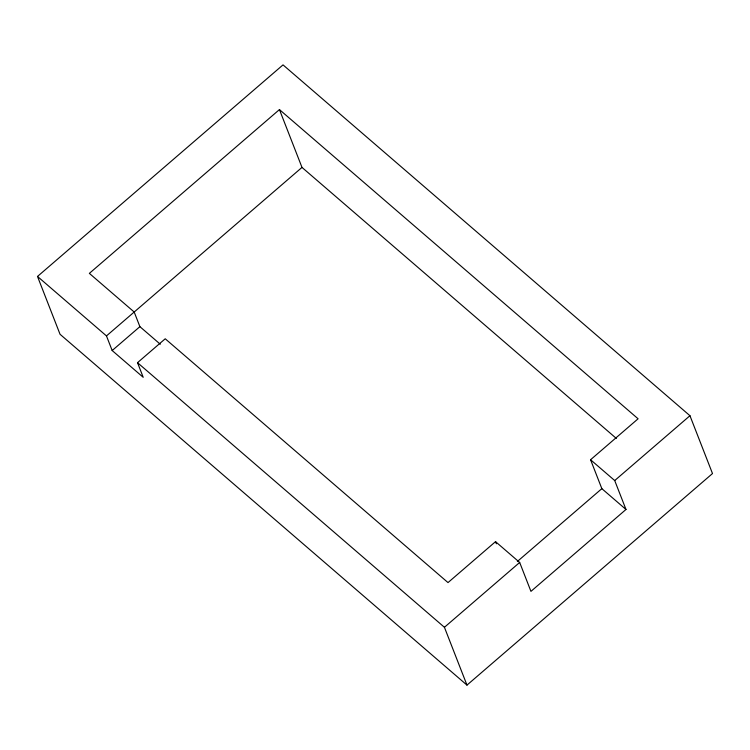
<?xml version="1.0" encoding="UTF-8"?>
<svg xmlns="http://www.w3.org/2000/svg" width="750" height="750" viewBox="0 0 750 750"><rect width="100%" height="100%" fill="white"/><g stroke="black" fill="none" stroke-linecap="round" stroke-linejoin="round"><path stroke-width="1.12" d="M37.5 276.45L283.022 64.884L689.953 415.716L712.5 473.55L466.978 685.116L60.047 334.284L37.5 276.45L106.472 335.916L112.172 350.541L143.212 377.306L137.513 362.672L165.225 338.784L448.012 582.591L495.534 541.641L519.675 562.453L530.944 591.366L625.988 509.466L614.709 480.553L590.569 459.741L638.091 418.791L279.441 109.584L89.362 273.375L134.194 312.028L139.894 326.653L160.294 344.241M106.472 335.916L301.988 167.409L279.441 109.584M112.172 350.541L139.894 326.653M517.369 561.459L601.847 488.653L590.569 459.741M466.978 685.116L444.431 627.291L519.675 562.453M614.709 480.553L689.953 415.716M301.988 167.409L616.359 438.45M601.847 488.653L625.988 509.466M137.513 362.672L444.431 627.291M495.534 541.641L496.369 543.778"/></g></svg>
